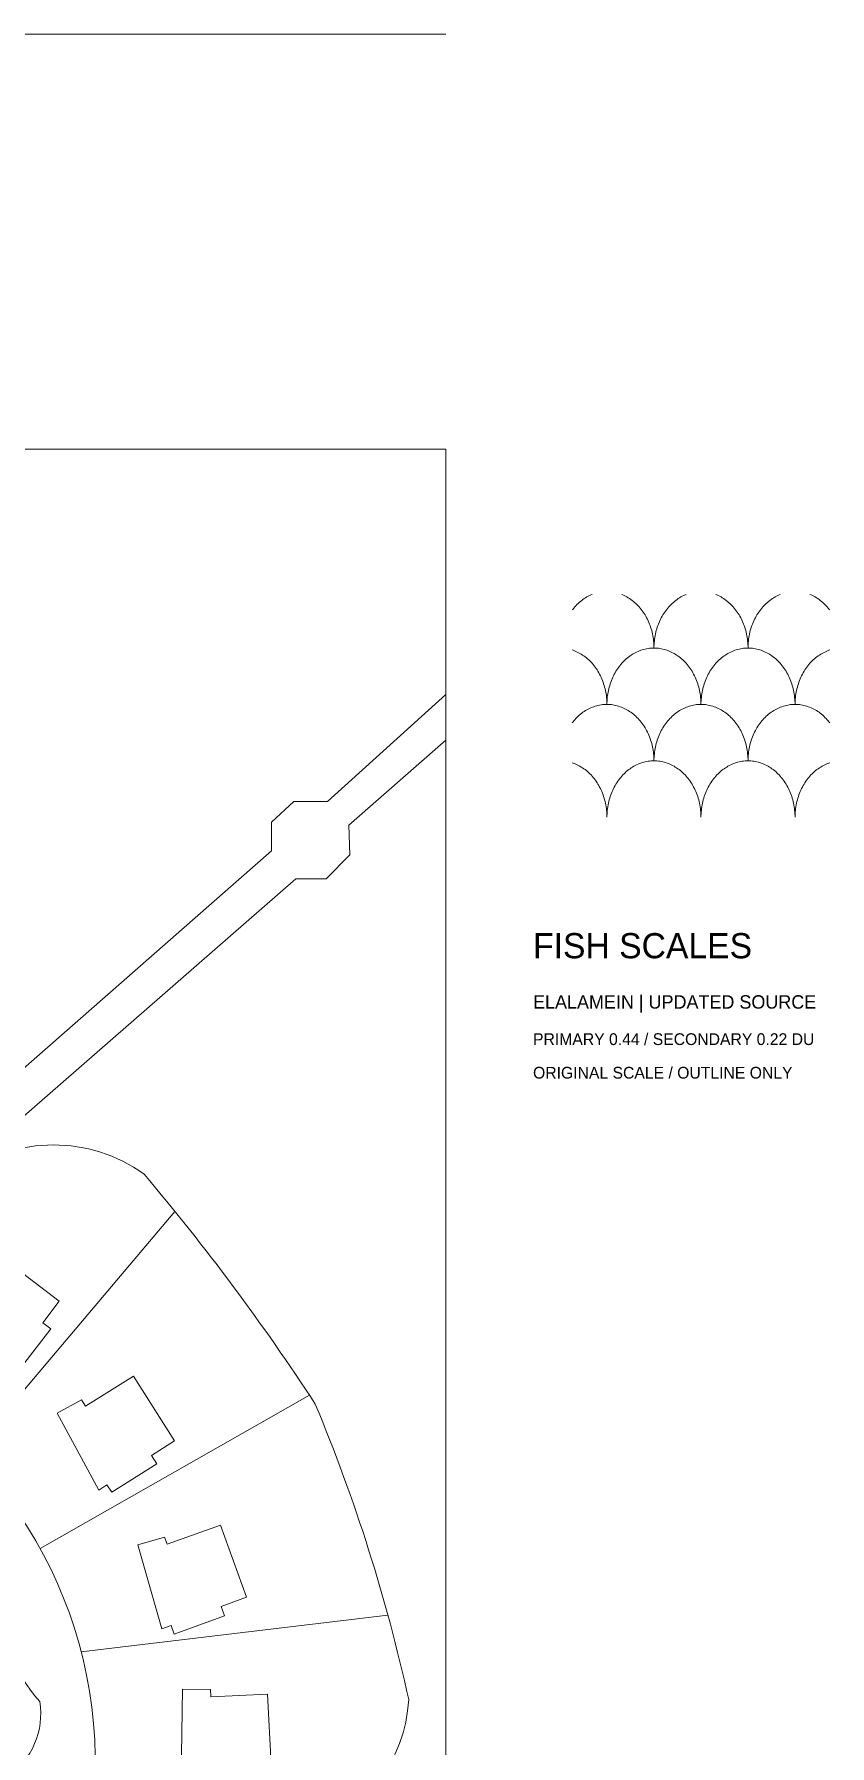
# Model space of a CAD drawing. Header units: inches. Extents: x 36 to 188, y -75 to 56.
# Drawn here: x 64.09 to 78.3, y -59.27 to -28.69 of the extents above; entities that cross this region are included whole.
import ezdxf

# ---------------------------------------------------------------- set-up
doc = ezdxf.new("R2010")
doc.units = ezdxf.units.IN
for name, color, linetype, lineweight in [('01_ORIGINAL_PLAN', 7, 'Continuous', 20), ('03_CONCEPT_ICON', 7, 'Continuous', 15), ('04_TITLE', 7, 'Continuous', 15)]:
    doc.layers.add(name, color=color, linetype=linetype, lineweight=lineweight)

# ---------------------------------------------------------------- blocks, each defined once
blk = doc.blocks.new('04_NAUTILUS')
at = {"layer": '01_ORIGINAL_PLAN'}
blk.add_line((71.442, 17.312), (36.248, 17.312), dxfattribs=at)
blk = doc.blocks.new('07_SCALES')
at = {"layer": '01_ORIGINAL_PLAN'}
for p, q in [((36.248, 55.9), (71.442, 55.9)), ((71.442, 55.9), (71.442, 17.906))]:
    blk.add_line(p, q, dxfattribs=at)
for points in [[(63.257, 44.272), (68.329, 48.719), (68.329, 49.231), (68.73, 49.6), (69.33, 49.6), (71.442, 51.512), (71.442, 50.696), (69.711, 49.177), (69.725, 48.651), (69.304, 48.218), (68.761, 48.218), (63.72, 43.82), (63.817, 43.397)], [(66.604, 42.276), (62.941, 37.945)], [(69.006, 38.995), (64.196, 36.253)], [(70.407, 35.063), (64.93, 34.409)]]:
    blk.add_lwpolyline(points, dxfattribs=at)
for points in [[(60.29, 39.74, -0.089338), (62.813, 42.944, -0.322066), (66.051, 42.944, -0.030946), (69.111, 38.833, -0.044664), (70.78, 33.554, -0.301674), (68.967, 31.144, -0.082145), (65.591, 31.078)], [(60.29, 39.74, -0.300089), (65.18, 32.538)], [(59.998, 35.322), (60.235, 35.059), (61.831, 36.816), (61.933, 37.418, -0.214593), (63.522, 35.602, 0.212382), (64.188, 33.517, -0.642649), (62.166, 32.15, 0.132984), (51.615, 31.858, -0.471407), (50.913, 32.245)]]:
    blk.add_lwpolyline(points, format="xyb", dxfattribs=at)
for points in [[(62.827, 40.702), (63.445, 41.502), (64.534, 40.672), (64.241, 40.288), (64.384, 40.18), (63.804, 39.42), (63.677, 39.516), (63.571, 39.377), (62.394, 40.407), (62.722, 40.782)], [(65.006, 38.799), (65.865, 39.334), (66.595, 38.175), (66.187, 37.918), (66.283, 37.767), (65.474, 37.257), (65.389, 37.391), (65.242, 37.298), (64.498, 38.674), (64.936, 38.911)], [(66.464, 36.332), (67.417, 36.67), (67.882, 35.382), (67.428, 35.218), (67.489, 35.05), (66.59, 34.725), (66.536, 34.875), (66.372, 34.816), (65.94, 36.319), (66.419, 36.457)], [(67.244, 33.6), (68.254, 33.648), (68.327, 32.28), (67.845, 32.255), (67.855, 32.076), (66.9, 32.025), (66.892, 32.184), (66.717, 32.175), (66.739, 33.739), (67.237, 33.732)]]:
    blk.add_lwpolyline(points, close=True, dxfattribs=at)
at = {"layer": '03_CONCEPT_ICON'}
for points in [[(73.7, 53.024), (73.708, 53.034), (73.726, 53.057), (73.745, 53.079), (73.764, 53.1), (73.785, 53.121), (73.805, 53.14), (73.826, 53.159), (73.848, 53.178), (73.87, 53.195), (73.892, 53.212), (73.915, 53.227), (73.939, 53.242), (73.962, 53.256), (73.986, 53.269), (74.011, 53.281), (74.035, 53.292), (74.054, 53.3)], [(74.586, 53.3), (74.605, 53.292), (74.629, 53.281), (74.654, 53.269), (74.678, 53.256), (74.701, 53.242), (74.725, 53.227), (74.748, 53.212), (74.77, 53.195), (74.792, 53.178), (74.814, 53.159), (74.835, 53.14), (74.855, 53.121), (74.876, 53.1), (74.895, 53.079), (74.914, 53.057), (74.932, 53.034), (74.95, 53.011), (74.967, 52.987), (74.984, 52.962), (75, 52.936), (75.015, 52.911), (75.029, 52.884), (75.043, 52.857), (75.056, 52.83), (75.068, 52.802), (75.08, 52.773), (75.091, 52.744), (75.101, 52.715), (75.11, 52.685), (75.119, 52.655), (75.127, 52.625), (75.134, 52.595), (75.14, 52.564), (75.145, 52.533), (75.15, 52.502), (75.153, 52.47), (75.156, 52.439), (75.158, 52.407), (75.16, 52.376), (75.16, 52.344)], [(75.16, 52.344), (75.16, 52.376), (75.162, 52.407), (75.164, 52.439), (75.167, 52.47), (75.17, 52.502), (75.175, 52.533), (75.18, 52.564), (75.186, 52.595), (75.193, 52.625), (75.201, 52.655), (75.21, 52.685), (75.219, 52.715), (75.229, 52.744), (75.24, 52.773), (75.252, 52.802), (75.264, 52.83), (75.277, 52.857), (75.291, 52.884), (75.305, 52.911), (75.32, 52.936), (75.336, 52.962), (75.353, 52.987), (75.37, 53.011), (75.388, 53.034), (75.406, 53.057), (75.425, 53.079), (75.444, 53.1), (75.465, 53.121), (75.485, 53.14), (75.506, 53.159), (75.528, 53.178), (75.55, 53.195), (75.572, 53.212), (75.595, 53.227), (75.619, 53.242), (75.642, 53.256), (75.666, 53.269), (75.691, 53.281), (75.715, 53.292), (75.734, 53.3)], [(76.266, 53.3), (76.285, 53.292), (76.309, 53.281), (76.334, 53.269), (76.358, 53.256), (76.381, 53.242), (76.405, 53.227), (76.428, 53.212), (76.45, 53.195), (76.472, 53.178), (76.494, 53.159), (76.515, 53.14), (76.535, 53.121), (76.556, 53.1), (76.575, 53.079), (76.594, 53.057), (76.612, 53.034), (76.63, 53.011), (76.647, 52.987), (76.664, 52.962), (76.68, 52.936), (76.695, 52.911), (76.709, 52.884), (76.723, 52.857), (76.736, 52.83), (76.748, 52.802), (76.76, 52.773), (76.771, 52.744), (76.781, 52.715), (76.79, 52.685), (76.799, 52.655), (76.807, 52.625), (76.814, 52.595), (76.82, 52.564), (76.825, 52.533), (76.83, 52.502), (76.833, 52.47), (76.836, 52.439), (76.838, 52.407), (76.84, 52.376), (76.84, 52.344)], [(76.84, 52.344), (76.84, 52.376), (76.842, 52.407), (76.844, 52.439), (76.847, 52.47), (76.85, 52.502), (76.855, 52.533), (76.86, 52.564), (76.866, 52.595), (76.873, 52.625), (76.881, 52.655), (76.89, 52.685), (76.899, 52.715), (76.909, 52.744), (76.92, 52.773), (76.932, 52.802), (76.944, 52.83), (76.957, 52.857), (76.971, 52.884), (76.985, 52.911), (77, 52.936), (77.016, 52.962), (77.033, 52.987), (77.05, 53.011), (77.068, 53.034), (77.086, 53.057), (77.105, 53.079), (77.124, 53.1), (77.145, 53.121), (77.165, 53.14), (77.186, 53.159), (77.208, 53.178), (77.23, 53.195), (77.252, 53.212), (77.275, 53.227), (77.299, 53.242), (77.322, 53.256), (77.346, 53.269), (77.371, 53.281), (77.395, 53.292), (77.414, 53.3)], [(77.946, 53.3), (77.965, 53.292), (77.989, 53.281), (78.014, 53.269), (78.038, 53.256), (78.061, 53.242), (78.085, 53.227), (78.108, 53.212), (78.13, 53.195), (78.152, 53.178), (78.174, 53.159), (78.195, 53.14), (78.215, 53.121), (78.236, 53.1), (78.255, 53.079), (78.274, 53.057), (78.292, 53.034), (78.3, 53.024)], [(73.7, 52.309), (73.714, 52.304), (73.74, 52.295), (73.765, 52.284), (73.789, 52.273), (73.814, 52.261), (73.838, 52.248), (73.861, 52.234), (73.885, 52.219), (73.908, 52.204), (73.93, 52.187), (73.952, 52.17), (73.974, 52.151), (73.995, 52.132), (74.015, 52.113), (74.036, 52.092), (74.055, 52.071), (74.074, 52.049), (74.092, 52.026), (74.11, 52.003), (74.127, 51.979), (74.144, 51.954), (74.16, 51.928), (74.175, 51.903), (74.189, 51.876), (74.203, 51.849), (74.216, 51.822), (74.228, 51.794), (74.24, 51.765), (74.251, 51.736), (74.261, 51.707), (74.27, 51.677), (74.279, 51.647), (74.287, 51.617), (74.294, 51.587), (74.3, 51.556), (74.305, 51.525), (74.31, 51.494), (74.313, 51.462), (74.316, 51.431), (74.318, 51.399), (74.32, 51.368), (74.32, 51.336)], [(74.32, 51.336), (74.32, 51.368), (74.322, 51.399), (74.324, 51.431), (74.327, 51.462), (74.33, 51.494), (74.335, 51.525), (74.34, 51.556), (74.346, 51.587), (74.353, 51.617), (74.361, 51.647), (74.37, 51.677), (74.379, 51.707), (74.389, 51.736), (74.4, 51.765), (74.412, 51.794), (74.424, 51.822), (74.437, 51.849), (74.451, 51.876), (74.465, 51.903), (74.48, 51.928), (74.496, 51.954), (74.513, 51.979), (74.53, 52.003), (74.548, 52.026), (74.566, 52.049), (74.585, 52.071), (74.604, 52.092), (74.625, 52.113), (74.645, 52.132), (74.666, 52.151), (74.688, 52.17), (74.71, 52.187), (74.732, 52.204), (74.755, 52.219), (74.779, 52.234), (74.802, 52.248), (74.826, 52.261), (74.851, 52.273), (74.875, 52.284), (74.9, 52.295), (74.926, 52.304), (74.951, 52.312), (74.977, 52.32), (75.003, 52.326), (75.029, 52.332), (75.055, 52.336), (75.081, 52.34), (75.107, 52.342), (75.134, 52.344), (75.16, 52.344), (75.186, 52.344), (75.213, 52.342), (75.239, 52.34), (75.265, 52.336), (75.291, 52.332), (75.317, 52.326), (75.343, 52.32), (75.369, 52.312), (75.394, 52.304), (75.42, 52.295), (75.445, 52.284), (75.469, 52.273), (75.494, 52.261), (75.518, 52.248), (75.541, 52.234), (75.565, 52.219), (75.588, 52.204), (75.61, 52.187), (75.632, 52.17), (75.654, 52.151), (75.675, 52.132), (75.695, 52.113), (75.716, 52.092), (75.735, 52.071), (75.754, 52.049), (75.772, 52.026), (75.79, 52.003), (75.807, 51.979), (75.824, 51.954), (75.84, 51.928), (75.855, 51.903), (75.869, 51.876), (75.883, 51.849), (75.896, 51.822), (75.908, 51.794), (75.92, 51.765), (75.931, 51.736), (75.941, 51.707), (75.95, 51.677), (75.959, 51.647), (75.967, 51.617), (75.974, 51.587), (75.98, 51.556), (75.985, 51.525), (75.99, 51.494), (75.993, 51.462), (75.996, 51.431), (75.998, 51.399), (76, 51.368), (76, 51.336)], [(76, 51.336), (76, 51.368), (76.002, 51.399), (76.004, 51.431), (76.007, 51.462), (76.01, 51.494), (76.015, 51.525), (76.02, 51.556), (76.026, 51.587), (76.033, 51.617), (76.041, 51.647), (76.05, 51.677), (76.059, 51.707), (76.069, 51.736), (76.08, 51.765), (76.092, 51.794), (76.104, 51.822), (76.117, 51.849), (76.131, 51.876), (76.145, 51.903), (76.16, 51.928), (76.176, 51.954), (76.193, 51.979), (76.21, 52.003), (76.228, 52.026), (76.246, 52.049), (76.265, 52.071), (76.284, 52.092), (76.305, 52.113), (76.325, 52.132), (76.346, 52.151), (76.368, 52.17), (76.39, 52.187), (76.412, 52.204), (76.435, 52.219), (76.459, 52.234), (76.482, 52.248), (76.506, 52.261), (76.531, 52.273), (76.555, 52.284), (76.58, 52.295), (76.606, 52.304), (76.631, 52.312), (76.657, 52.32), (76.683, 52.326), (76.709, 52.332), (76.735, 52.336), (76.761, 52.34), (76.787, 52.342), (76.814, 52.344), (76.84, 52.344), (76.866, 52.344), (76.893, 52.342), (76.919, 52.34), (76.945, 52.336), (76.971, 52.332), (76.997, 52.326), (77.023, 52.32), (77.049, 52.312), (77.074, 52.304), (77.1, 52.295), (77.125, 52.284), (77.149, 52.273), (77.174, 52.261), (77.198, 52.248), (77.221, 52.234), (77.245, 52.219), (77.268, 52.204), (77.29, 52.187), (77.312, 52.17), (77.334, 52.151), (77.355, 52.132), (77.375, 52.113), (77.396, 52.092), (77.415, 52.071), (77.434, 52.049), (77.452, 52.026), (77.47, 52.003), (77.487, 51.979), (77.504, 51.954), (77.52, 51.928), (77.535, 51.903), (77.549, 51.876), (77.563, 51.849), (77.576, 51.822), (77.588, 51.794), (77.6, 51.765), (77.611, 51.736), (77.621, 51.707), (77.63, 51.677), (77.639, 51.647), (77.647, 51.617), (77.654, 51.587), (77.66, 51.556), (77.665, 51.525), (77.67, 51.494), (77.673, 51.462), (77.676, 51.431), (77.678, 51.399), (77.68, 51.368), (77.68, 51.336)], [(77.68, 51.336), (77.68, 51.368), (77.682, 51.399), (77.684, 51.431), (77.687, 51.462), (77.69, 51.494), (77.695, 51.525), (77.7, 51.556), (77.706, 51.587), (77.713, 51.617), (77.721, 51.647), (77.73, 51.677), (77.739, 51.707), (77.749, 51.736), (77.76, 51.765), (77.772, 51.794), (77.784, 51.822), (77.797, 51.849), (77.811, 51.876), (77.825, 51.903), (77.84, 51.928), (77.856, 51.954), (77.873, 51.979), (77.89, 52.003), (77.908, 52.026), (77.926, 52.049), (77.945, 52.071), (77.964, 52.092), (77.985, 52.113), (78.005, 52.132), (78.026, 52.151), (78.048, 52.17), (78.07, 52.187), (78.092, 52.204), (78.115, 52.219), (78.139, 52.234), (78.162, 52.248), (78.186, 52.261), (78.211, 52.273), (78.235, 52.284), (78.26, 52.295), (78.286, 52.304), (78.3, 52.309)], [(73.7, 51.008), (73.708, 51.018), (73.726, 51.041), (73.745, 51.063), (73.764, 51.084), (73.785, 51.105), (73.805, 51.124), (73.826, 51.143), (73.848, 51.162), (73.87, 51.179), (73.892, 51.196), (73.915, 51.211), (73.939, 51.226), (73.962, 51.24), (73.986, 51.253), (74.011, 51.265), (74.035, 51.276), (74.06, 51.287), (74.086, 51.296), (74.111, 51.304), (74.137, 51.312), (74.163, 51.318), (74.189, 51.324), (74.215, 51.328), (74.241, 51.332), (74.267, 51.334), (74.294, 51.336), (74.32, 51.336), (74.346, 51.336), (74.373, 51.334), (74.399, 51.332), (74.425, 51.328), (74.451, 51.324), (74.477, 51.318), (74.503, 51.312), (74.529, 51.304), (74.554, 51.296), (74.58, 51.287), (74.605, 51.276), (74.629, 51.265), (74.654, 51.253), (74.678, 51.24), (74.701, 51.226), (74.725, 51.211), (74.748, 51.196), (74.77, 51.179), (74.792, 51.162), (74.814, 51.143), (74.835, 51.124), (74.855, 51.105), (74.876, 51.084), (74.895, 51.063), (74.914, 51.041), (74.932, 51.018), (74.95, 50.995), (74.967, 50.971), (74.984, 50.946), (75, 50.92), (75.015, 50.895), (75.029, 50.868), (75.043, 50.841), (75.056, 50.814), (75.068, 50.786), (75.08, 50.757), (75.091, 50.728), (75.101, 50.699), (75.11, 50.669), (75.119, 50.639), (75.127, 50.609), (75.134, 50.579), (75.14, 50.548), (75.145, 50.517), (75.15, 50.486), (75.153, 50.454), (75.156, 50.423), (75.158, 50.391), (75.16, 50.36), (75.16, 50.328)], [(75.16, 50.328), (75.16, 50.36), (75.162, 50.391), (75.164, 50.423), (75.167, 50.454), (75.17, 50.486), (75.175, 50.517), (75.18, 50.548), (75.186, 50.579), (75.193, 50.609), (75.201, 50.639), (75.21, 50.669), (75.219, 50.699), (75.229, 50.728), (75.24, 50.757), (75.252, 50.786), (75.264, 50.814), (75.277, 50.841), (75.291, 50.868), (75.305, 50.895), (75.32, 50.92), (75.336, 50.946), (75.353, 50.971), (75.37, 50.995), (75.388, 51.018), (75.406, 51.041), (75.425, 51.063), (75.444, 51.084), (75.465, 51.105), (75.485, 51.124), (75.506, 51.143), (75.528, 51.162), (75.55, 51.179), (75.572, 51.196), (75.595, 51.211), (75.619, 51.226), (75.642, 51.24), (75.666, 51.253), (75.691, 51.265), (75.715, 51.276), (75.74, 51.287), (75.766, 51.296), (75.791, 51.304), (75.817, 51.312), (75.843, 51.318), (75.869, 51.324), (75.895, 51.328), (75.921, 51.332), (75.947, 51.334), (75.974, 51.336), (76, 51.336), (76.026, 51.336), (76.053, 51.334), (76.079, 51.332), (76.105, 51.328), (76.131, 51.324), (76.157, 51.318), (76.183, 51.312), (76.209, 51.304), (76.234, 51.296), (76.26, 51.287), (76.285, 51.276), (76.309, 51.265), (76.334, 51.253), (76.358, 51.24), (76.381, 51.226), (76.405, 51.211), (76.428, 51.196), (76.45, 51.179), (76.472, 51.162), (76.494, 51.143), (76.515, 51.124), (76.535, 51.105), (76.556, 51.084), (76.575, 51.063), (76.594, 51.041), (76.612, 51.018), (76.63, 50.995), (76.647, 50.971), (76.664, 50.946), (76.68, 50.92), (76.695, 50.895), (76.709, 50.868), (76.723, 50.841), (76.736, 50.814), (76.748, 50.786), (76.76, 50.757), (76.771, 50.728), (76.781, 50.699), (76.79, 50.669), (76.799, 50.639), (76.807, 50.609), (76.814, 50.579), (76.82, 50.548), (76.825, 50.517), (76.83, 50.486), (76.833, 50.454), (76.836, 50.423), (76.838, 50.391), (76.84, 50.36), (76.84, 50.328)], [(76.84, 50.328), (76.84, 50.36), (76.842, 50.391), (76.844, 50.423), (76.847, 50.454), (76.85, 50.486), (76.855, 50.517), (76.86, 50.548), (76.866, 50.579), (76.873, 50.609), (76.881, 50.639), (76.89, 50.669), (76.899, 50.699), (76.909, 50.728), (76.92, 50.757), (76.932, 50.786), (76.944, 50.814), (76.957, 50.841), (76.971, 50.868), (76.985, 50.895), (77, 50.92), (77.016, 50.946), (77.033, 50.971), (77.05, 50.995), (77.068, 51.018), (77.086, 51.041), (77.105, 51.063), (77.124, 51.084), (77.145, 51.105), (77.165, 51.124), (77.186, 51.143), (77.208, 51.162), (77.23, 51.179), (77.252, 51.196), (77.275, 51.211), (77.299, 51.226), (77.322, 51.24), (77.346, 51.253), (77.371, 51.265), (77.395, 51.276), (77.42, 51.287), (77.446, 51.296), (77.471, 51.304), (77.497, 51.312), (77.523, 51.318), (77.549, 51.324), (77.575, 51.328), (77.601, 51.332), (77.627, 51.334), (77.654, 51.336), (77.68, 51.336), (77.706, 51.336), (77.733, 51.334), (77.759, 51.332), (77.785, 51.328), (77.811, 51.324), (77.837, 51.318), (77.863, 51.312), (77.889, 51.304), (77.914, 51.296), (77.94, 51.287), (77.965, 51.276), (77.989, 51.265), (78.014, 51.253), (78.038, 51.24), (78.061, 51.226), (78.085, 51.211), (78.108, 51.196), (78.13, 51.179), (78.152, 51.162), (78.174, 51.143), (78.195, 51.124), (78.215, 51.105), (78.236, 51.084), (78.255, 51.063), (78.274, 51.041), (78.292, 51.018), (78.3, 51.008)], [(73.7, 50.293), (73.714, 50.288), (73.74, 50.279), (73.765, 50.268), (73.789, 50.257), (73.814, 50.245), (73.838, 50.232), (73.861, 50.218), (73.885, 50.203), (73.908, 50.188), (73.93, 50.171), (73.952, 50.154), (73.974, 50.135), (73.995, 50.116), (74.015, 50.097), (74.036, 50.076), (74.055, 50.055), (74.074, 50.033), (74.092, 50.01), (74.11, 49.987), (74.127, 49.963), (74.144, 49.938), (74.16, 49.912), (74.175, 49.887), (74.189, 49.86), (74.203, 49.833), (74.216, 49.806), (74.228, 49.778), (74.24, 49.749), (74.251, 49.72), (74.261, 49.691), (74.27, 49.661), (74.279, 49.631), (74.287, 49.601), (74.294, 49.571), (74.3, 49.54), (74.305, 49.509), (74.31, 49.478), (74.313, 49.446), (74.316, 49.415), (74.318, 49.383), (74.32, 49.352), (74.32, 49.32)], [(74.32, 49.32), (74.32, 49.352), (74.322, 49.383), (74.324, 49.415), (74.327, 49.446), (74.33, 49.478), (74.335, 49.509), (74.34, 49.54), (74.346, 49.571), (74.353, 49.601), (74.361, 49.631), (74.37, 49.661), (74.379, 49.691), (74.389, 49.72), (74.4, 49.749), (74.412, 49.778), (74.424, 49.806), (74.437, 49.833), (74.451, 49.86), (74.465, 49.887), (74.48, 49.912), (74.496, 49.938), (74.513, 49.963), (74.53, 49.987), (74.548, 50.01), (74.566, 50.033), (74.585, 50.055), (74.604, 50.076), (74.625, 50.097), (74.645, 50.116), (74.666, 50.135), (74.688, 50.154), (74.71, 50.171), (74.732, 50.188), (74.755, 50.203), (74.779, 50.218), (74.802, 50.232), (74.826, 50.245), (74.851, 50.257), (74.875, 50.268), (74.9, 50.279), (74.926, 50.288), (74.951, 50.296), (74.977, 50.304), (75.003, 50.31), (75.029, 50.316), (75.055, 50.32), (75.081, 50.324), (75.107, 50.326), (75.134, 50.328), (75.16, 50.328), (75.186, 50.328), (75.213, 50.326), (75.239, 50.324), (75.265, 50.32), (75.291, 50.316), (75.317, 50.31), (75.343, 50.304), (75.369, 50.296), (75.394, 50.288), (75.42, 50.279), (75.445, 50.268), (75.469, 50.257), (75.494, 50.245), (75.518, 50.232), (75.541, 50.218), (75.565, 50.203), (75.588, 50.188), (75.61, 50.171), (75.632, 50.154), (75.654, 50.135), (75.675, 50.116), (75.695, 50.097), (75.716, 50.076), (75.735, 50.055), (75.754, 50.033), (75.772, 50.01), (75.79, 49.987), (75.807, 49.963), (75.824, 49.938), (75.84, 49.912), (75.855, 49.887), (75.869, 49.86), (75.883, 49.833), (75.896, 49.806), (75.908, 49.778), (75.92, 49.749), (75.931, 49.72), (75.941, 49.691), (75.95, 49.661), (75.959, 49.631), (75.967, 49.601), (75.974, 49.571), (75.98, 49.54), (75.985, 49.509), (75.99, 49.478), (75.993, 49.446), (75.996, 49.415), (75.998, 49.383), (76, 49.352), (76, 49.32)], [(76, 49.32), (76, 49.352), (76.002, 49.383), (76.004, 49.415), (76.007, 49.446), (76.01, 49.478), (76.015, 49.509), (76.02, 49.54), (76.026, 49.571), (76.033, 49.601), (76.041, 49.631), (76.05, 49.661), (76.059, 49.691), (76.069, 49.72), (76.08, 49.749), (76.092, 49.778), (76.104, 49.806), (76.117, 49.833), (76.131, 49.86), (76.145, 49.887), (76.16, 49.912), (76.176, 49.938), (76.193, 49.963), (76.21, 49.987), (76.228, 50.01), (76.246, 50.033), (76.265, 50.055), (76.284, 50.076), (76.305, 50.097), (76.325, 50.116), (76.346, 50.135), (76.368, 50.154), (76.39, 50.171), (76.412, 50.188), (76.435, 50.203), (76.459, 50.218), (76.482, 50.232), (76.506, 50.245), (76.531, 50.257), (76.555, 50.268), (76.58, 50.279), (76.606, 50.288), (76.631, 50.296), (76.657, 50.304), (76.683, 50.31), (76.709, 50.316), (76.735, 50.32), (76.761, 50.324), (76.787, 50.326), (76.814, 50.328), (76.84, 50.328), (76.866, 50.328), (76.893, 50.326), (76.919, 50.324), (76.945, 50.32), (76.971, 50.316), (76.997, 50.31), (77.023, 50.304), (77.049, 50.296), (77.074, 50.288), (77.1, 50.279), (77.125, 50.268), (77.149, 50.257), (77.174, 50.245), (77.198, 50.232), (77.221, 50.218), (77.245, 50.203), (77.268, 50.188), (77.29, 50.171), (77.312, 50.154), (77.334, 50.135), (77.355, 50.116), (77.375, 50.097), (77.396, 50.076), (77.415, 50.055), (77.434, 50.033), (77.452, 50.01), (77.47, 49.987), (77.487, 49.963), (77.504, 49.938), (77.52, 49.912), (77.535, 49.887), (77.549, 49.86), (77.563, 49.833), (77.576, 49.806), (77.588, 49.778), (77.6, 49.749), (77.611, 49.72), (77.621, 49.691), (77.63, 49.661), (77.639, 49.631), (77.647, 49.601), (77.654, 49.571), (77.66, 49.54), (77.665, 49.509), (77.67, 49.478), (77.673, 49.446), (77.676, 49.415), (77.678, 49.383), (77.68, 49.352), (77.68, 49.32)], [(77.68, 49.32), (77.68, 49.352), (77.682, 49.383), (77.684, 49.415), (77.687, 49.446), (77.69, 49.478), (77.695, 49.509), (77.7, 49.54), (77.706, 49.571), (77.713, 49.601), (77.721, 49.631), (77.73, 49.661), (77.739, 49.691), (77.749, 49.72), (77.76, 49.749), (77.772, 49.778), (77.784, 49.806), (77.797, 49.833), (77.811, 49.86), (77.825, 49.887), (77.84, 49.912), (77.856, 49.938), (77.873, 49.963), (77.89, 49.987), (77.908, 50.01), (77.926, 50.033), (77.945, 50.055), (77.964, 50.076), (77.985, 50.097), (78.005, 50.116), (78.026, 50.135), (78.048, 50.154), (78.07, 50.171), (78.092, 50.188), (78.115, 50.203), (78.139, 50.218), (78.162, 50.232), (78.186, 50.245), (78.211, 50.257), (78.235, 50.268), (78.26, 50.279), (78.286, 50.288), (78.3, 50.293)]]:
    blk.add_lwpolyline(points, dxfattribs=at)
at = {"layer": '04_TITLE'}
for s, height, p in [('FISH SCALES', 0.45, (73, 46.8)), ('ELALAMEIN | UPDATED SOURCE', 0.24, (73, 45.9)), ('PRIMARY 0.44 / SECONDARY 0.22 DU', 0.21, (73, 45.25)), ('ORIGINAL SCALE / OUTLINE ONLY', 0.21, (73, 44.65))]:
    blk.add_text(s, height=height, dxfattribs=at).set_placement(p)

msp = doc.modelspace()

# ---------------------------------------------------------------- block references
for name, p in [('04_NAUTILUS', (0, -46)), ('07_SCALES', (0, -92))]:
    msp.add_blockref(name, p)

doc.saveas('drawing.dxf')
